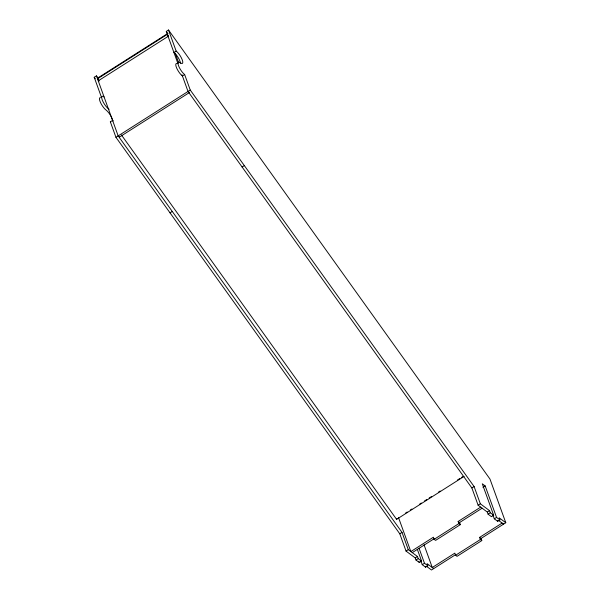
<?xml version="1.0" encoding="UTF-8"?>
<svg xmlns="http://www.w3.org/2000/svg" width="600" height="600" viewBox="0 0 600 600"><rect width="100%" height="100%" fill="white"/><g stroke="black" fill="none" stroke-linecap="round" stroke-linejoin="round"><path stroke-width="0.9" d="M97.523 78.773L97.92 77.918L167.767 33.473L167.37 34.328L97.523 78.773L99.157 81.052M121.395 134.925L396.592 519.352L396.982 518.498M101.363 97.02L94.215 77.273L96.442 75.855L98.618 78.892M177.907 63.495L166.29 31.418L168.517 30L489.967 479.04L505.785 522.727L481.028 538.477L479.588 537.405L502.118 523.072M98.25 80.843L168.097 36.405M168.517 30L176.145 51.06L173.917 52.477A7.673 2.235 57.5 0 1 180.54 63.278M417.322 549.315L421.597 561.12L419.362 562.537L416.002 560.04L415.237 557.925L406.043 551.085L399.795 533.82L115.95 137.317L110.34 121.823L112.567 120.405A7.673 2.235 57.5 0 0 113.265 120.847M176.145 51.06A7.673 2.235 57.5 0 1 182.273 59.91A7.673 2.235 57.5 0 1 180.398 62.805A7.673 2.235 57.5 0 0 178.523 65.7A7.673 2.235 57.5 0 0 184.65 74.55L182.415 75.968A7.673 2.235 57.5 0 1 176.625 67.965A7.673 2.235 57.5 0 1 177.15 63.63M115.95 137.317L190.252 90.045L184.65 74.55M170.025 212.858L172.252 211.44M242.1 167.002L244.335 165.585M405.623 513.007L407.19 512.01M410.325 510.007L411.9 509.01M419.745 504.015L421.312 503.018M424.455 501.022L426.81 499.522M429.165 498.022L431.52 496.53M438.577 492.03L440.153 491.033M457.418 480.053L459.772 478.553M461.34 477.555L462.908 476.558M396.592 519.352L464.085 476.408M399.795 533.82L402.022 532.403L118.177 135.9L96.442 75.855M492.9 514.89L494.317 518.82L497.678 521.317L499.912 519.9L496.553 517.403L485.16 485.933L482.28 483.795L493.673 515.265L491.438 516.683L488.085 514.178L487.32 512.07L478.118 505.23L471.87 487.965L474.097 486.548L190.252 90.045M482.933 487.35L485.16 485.933M406.043 551.085L408.27 549.668L417.472 556.507L418.237 558.623L421.597 561.12M478.118 505.23L480.345 503.812L489.548 510.653L490.312 512.76L493.673 515.265M398.475 517.447L410.827 551.572L433.388 537.217L434.153 539.332L435.592 540.398L460.35 524.648L458.91 523.575L458.145 521.467L480.675 507.127M412.268 552.638L434.055 538.785M458.145 521.467L459.585 522.533L482.115 508.2M434.153 539.332L458.91 523.575M415.237 557.925L417.472 556.507M487.32 512.07L489.548 510.653M416.002 560.04L418.237 558.623M488.085 514.178L490.312 512.76M422.243 564.675L424.47 563.257L427.83 565.763L425.603 567.18L422.243 564.675L420.825 560.745M494.317 518.82L496.553 517.403M455.49 554.722L431.482 570L426.502 566.295M455.595 555.27L480.353 539.52L481.793 540.592L457.035 556.342L455.595 555.27L454.83 553.155L432.27 567.51L424.043 544.793M182.017 74.858L188.025 91.463L189.465 92.528L119.618 136.972L118.177 135.9M505.785 522.727L499.147 517.785L499.912 519.9M503.138 523.83L503.558 524.145L498.577 520.44M433.29 568.275L433.71 568.582L427.065 563.648L427.83 565.763M166.29 31.418L167.925 33.69M167.37 34.328L168.458 35.85M188.025 91.463L471.87 487.965M94.215 77.273L95.302 78.795M497.393 520.53L497.678 521.317M474.097 486.548L480.345 503.812M481.028 538.477L481.793 540.592M479.588 537.405L480.353 539.52M459.585 522.533L460.35 524.648M419.018 548.183L424.47 563.257M425.362 566.52L425.603 567.18M418.89 561.225L419.362 562.537M402.022 532.403L408.27 549.668M175.23 53.205L178.71 62.82M104.07 96.922A7.673 2.235 57.5 0 0 102.195 99.817A7.673 2.235 57.5 0 0 108.323 108.66A7.673 2.235 57.5 0 1 109.087 109.305M110.692 122.07A7.673 2.235 57.5 0 1 110.34 121.823M112.718 120.877A7.673 2.235 57.5 0 0 106.095 110.078A7.673 2.235 57.5 0 1 100.44 102.39A7.673 2.235 57.5 0 1 100.523 97.657"/></g></svg>
